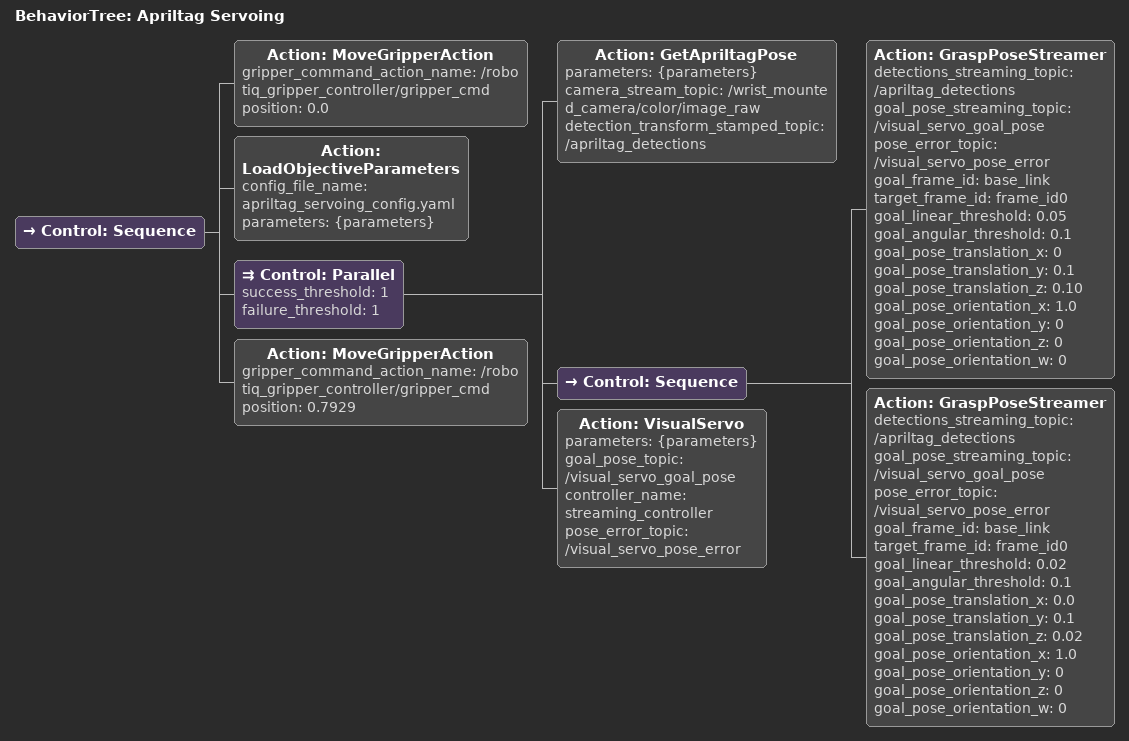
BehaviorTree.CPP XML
<?xml version="1.0"?>
  <root main_tree_to_execute="Apriltag Servoing">
    <BehaviorTree ID="Apriltag Servoing" _description="Uses fiducial markers and MoveIt Servo to jog towards a grapple fixture and grasp the handle">
        <Control ID="Sequence">
            <Action ID="MoveGripperAction" gripper_command_action_name="/robotiq_gripper_controller/gripper_cmd" position="0.0"/>
            <Action ID="LoadObjectiveParameters" config_file_name="apriltag_servoing_config.yaml" parameters="{parameters}"/>
            <Control ID="Parallel" success_threshold="1" failure_threshold="1">
                <Action ID="GetApriltagPose" parameters="{parameters}" camera_stream_topic="/wrist_mounted_camera/color/image_raw" detection_transform_stamped_topic="/apriltag_detections"/>
                <Control ID="Sequence">
                    <Action ID="GraspPoseStreamer" detections_streaming_topic="/apriltag_detections" goal_pose_streaming_topic="/visual_servo_goal_pose" pose_error_topic="/visual_servo_pose_error" goal_frame_id="base_link" target_frame_id="frame_id0" goal_linear_threshold="0.05" goal_angular_threshold="0.1" goal_pose_translation_x="0" goal_pose_translation_y="0.1" goal_pose_translation_z="0.10" goal_pose_orientation_x="1.0" goal_pose_orientation_y="0" goal_pose_orientation_z="0" goal_pose_orientation_w="0"/>
                    <Action ID="GraspPoseStreamer" detections_streaming_topic="/apriltag_detections" goal_pose_streaming_topic="/visual_servo_goal_pose" pose_error_topic="/visual_servo_pose_error" goal_frame_id="base_link" target_frame_id="frame_id0" goal_linear_threshold="0.02" goal_angular_threshold="0.1" goal_pose_translation_x="0.0" goal_pose_translation_y="0.1" goal_pose_translation_z="0.02" goal_pose_orientation_x="1.0" goal_pose_orientation_y="0" goal_pose_orientation_z="0" goal_pose_orientation_w="0"/>
                </Control>
                <Action ID="VisualServo" parameters="{parameters}" goal_pose_topic="/visual_servo_goal_pose" controller_name="streaming_controller" pose_error_topic="/visual_servo_pose_error"/>
            </Control>
            <Action ID="MoveGripperAction" gripper_command_action_name="/robotiq_gripper_controller/gripper_cmd" position="0.7929"/>
        </Control>
    </BehaviorTree>
</root>
